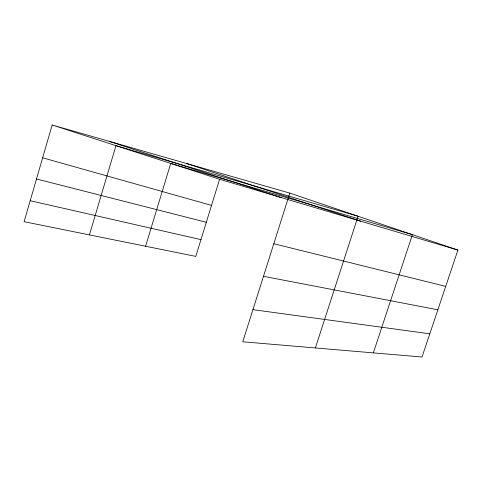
<?xml version="1.0" encoding="UTF-8"?>
<svg xmlns="http://www.w3.org/2000/svg" width="482" height="482" viewBox="0 0 482 482"><rect width="100%" height="100%" fill="white"/><g stroke="black" fill="none" stroke-linecap="round" stroke-linejoin="round"><path stroke-width="0.72" d="M52.17 124.995L24.1 221.702L195.782 256.388L219.605 179.268L52.17 124.995L289.821 193.107L457.9 250.08L422.015 357.005L242.765 341.792L289.821 193.107M89.423 234.903L115.957 145.672L358.078 216.243L315.379 347.956M145.594 246.248L170.724 163.422L412.411 234.662L373.357 352.872M252.936 309.649L429.799 333.815M263.491 276.307L437.861 309.799M30.191 200.711L200.964 239.62M273.8 243.729L445.717 286.38M36.499 178.979L206.314 222.28M42.645 157.801L211.532 205.392M219.605 179.268L457.9 250.08M109.294 141.365L281.59 197.686M186.691 163.549L360.608 221.166"/></g></svg>
